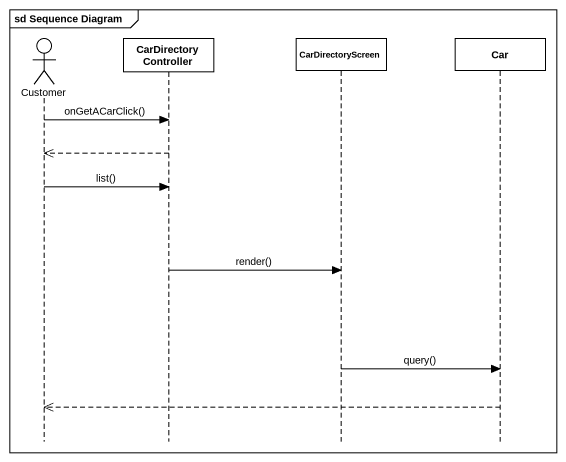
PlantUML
@startuml
mainframe sd Sequence Diagram
hide footbox
actor Customer
participant CarDirectoryController
participant CarDirectoryScreen
participant Car

Customer -> CarDirectoryController : onGetACarClick()
CarDirectoryController -->> Customer
Customer -> CarDirectoryController : list()
CarDirectoryController -> CarDirectoryScreen : render()
CarDirectoryScreen -> Car : query()
Car -->> Customer
@enduml
